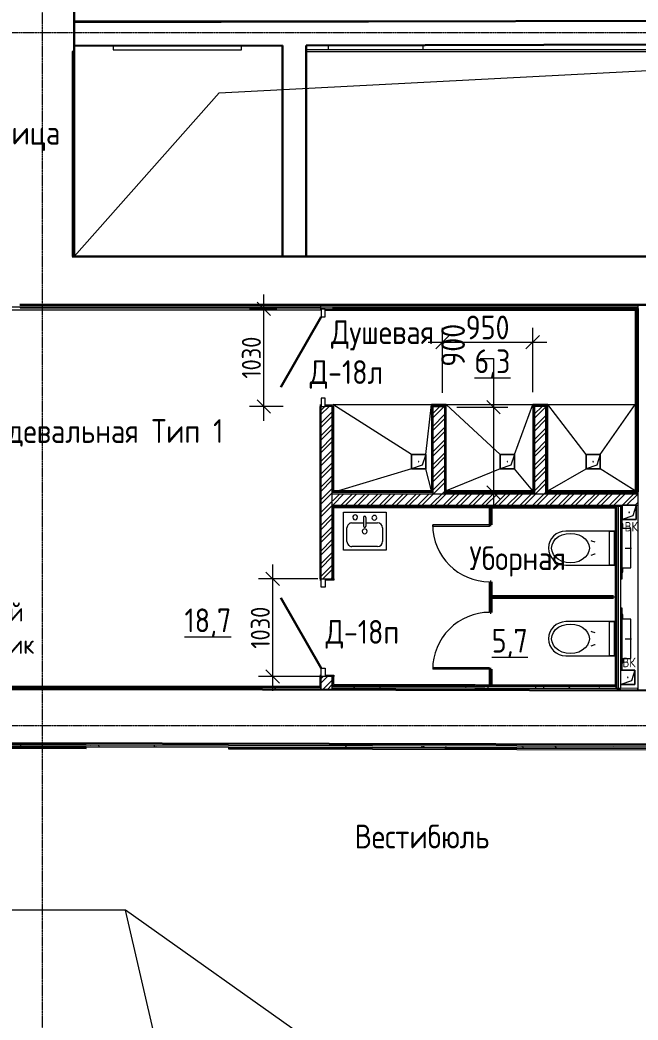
# Model space of a CAD drawing. Header units: millimetres. Extents: x -11345 to 411485, y -9810 to 73012.
# Drawn here: x 49867 to 56379, y 9841 to 20376 of the extents above; entities that cross this region are included whole.
import ezdxf

# ---------------------------------------------------------------- set-up
doc = ezdxf.new("R2010")
doc.units = ezdxf.units.MM
doc.linetypes.add('ADSK_Линия сетки', pattern=[25, 20, -2.5, 0, -2.5])
for name, color, linetype, lineweight in [('Аннотация', 7, 'Continuous', 18), ('Двери', 7, 'Continuous', 9), ('Двери открывание', 7, 'Continuous', 9), ('Марки дверей', 7, 'Continuous', 20), ('Марки помещений', 7, 'Continuous', 20), ('Обобщенные модели', 7, 'Continuous', 18), ('Оси', 253, 'Continuous', 9), ('Перекрытие', 7, 'Continuous', 9), ('Размеры', 7, 'Continuous', 5), ('Сантехника', 7, 'Continuous', 18), ('Стены внутренние', 7, 'Continuous', 18), ('Стены несущие', 7, 'Continuous', 30), ('Стены отделка', 7, 'Continuous', 30), ('Стены перегородки', 7, 'Continuous', 30), ('Стены штриховка', 7, 'Continuous', 9)]:
    doc.layers.add(name, color=color, linetype=linetype, lineweight=lineweight)
doc.layers.add('Линии', color=7, linetype='Continuous', lineweight=9, true_color=0x00a600)
doc.styles.add('GOST Common_2', font='GOST_Common.ttf', dxfattribs={"width": 0.9, "height": 250})
doc.styles.add('GOST Common_3', font='GOST_Common.ttf', dxfattribs={"width": 0.9, "height": 250})
doc.styles.add('GOST Common_5', font='GOST_Common.ttf', dxfattribs={"width": 0.9, "height": 100})
doc.styles.add('GOST Common_6', font='GOST_Common.ttf', dxfattribs={"width": 0.9, "height": 200})
doc.styles.add('GOST Common_7', font='GOST_Common.ttf', dxfattribs={"width": 0.9, "height": 200})
doc.dimstyles.new('ADSK_Основной_2_5_мм_Округление_до_1_мм', dxfattribs={"dimscale": 304.8, "dimtxt": 250, "dimasz": 0.463911, "dimexe": 0.492126, "dimexo": 0.492126, "dimgap": 0.098425, "dimtad": 1, "dimdec": 0, "dimdsep": 46, "dimtxsty": 'GOST Common_3', "dimblk1": 'OBLIQUE', "dimblk2": 'OBLIQUE', "dimsah": 1, "dimcen": 0.09, "dimdle": 0.492126, "dimazin": 2, "dimtfac": 1, "dimtdec": 0, "dimtix": 1, "dimtmove": 0, "dimatfit": 3, "dimfxl": 1, "dimtvp": 1, "dimtolj": 1, "dimtzin": 0, "dimlwd": 20, "dimlwe": 20, "dimarcsym": 2})
doc.dimstyles.new('ADSK_Основной_2_5_мм_Округление_до_1_мм_1', dxfattribs={"dimscale": 304.8, "dimtxt": 251.428749, "dimasz": 0.463911, "dimexe": 0.492126, "dimexo": 0.492126, "dimgap": 0.098425, "dimtad": 1, "dimdec": 0, "dimdsep": 46, "dimtxsty": 'GOST Common_3', "dimblk1": 'OBLIQUE', "dimblk2": 'OBLIQUE', "dimsah": 1, "dimcen": 0.09, "dimdle": 0.492126, "dimazin": 2, "dimtfac": 1, "dimtdec": 4, "dimtix": 1, "dimtmove": 1, "dimatfit": 3, "dimfxl": 1, "dimtvp": 1, "dimtolj": 1, "dimtzin": 0, "dimlwd": 20, "dimlwe": 20, "dimarcsym": 2})
doc.dimstyles.new('ADSK_Основной_2_мм', dxfattribs={"dimscale": 304.8, "dimtxt": 201.142999, "dimasz": 0.463911, "dimexe": 0.492126, "dimexo": 0.492126, "dimgap": 0.098425, "dimtad": 1, "dimrnd": 0.01, "dimdsep": 46, "dimtxsty": 'GOST Common_7', "dimblk1": 'OBLIQUE', "dimblk2": 'OBLIQUE', "dimsah": 1, "dimcen": 0.09, "dimdle": 0.492126, "dimazin": 2, "dimtfac": 1, "dimtdec": 4, "dimtix": 1, "dimtmove": 0, "dimatfit": 3, "dimfxl": 1, "dimtvp": 1, "dimtolj": 1, "dimtzin": 0, "dimlwd": 20, "dimlwe": 20, "dimarcsym": 2})
pattern_1 = [(0, (32053.86, 0), (406.4, 101.6), [33.528, -271.272, 33.528, -271.272, -1625.6]), (0, (32053.86, 0), (406.4, 101.6), [-609.6, 33.528, -576.072, 33.528, -271.272, -711.2]), (0, (32053.86, 0), (406.4, 101.6), [-1524, 33.528, -169.672, 33.528, -474.472]), (120, (32206.26, 50.8), (-291.18818, 301.15272), [33.528, -271.272, 33.528, -271.272, -1625.6]), (120, (32206.26, 50.8), (-291.18818, 301.15272), [-609.6, 33.528, -576.072, 33.528, -271.272, -711.2]), (120, (32206.26, 50.8), (-291.18818, 301.15272), [-1524, 33.528, -169.672, 33.528, -474.472]), (240, (32257.06, 254), (-115.21182, -402.75272), [33.528, -271.272, 33.528, -271.272, -1625.6]), (240, (32257.06, 254), (-115.21182, -402.75272), [-609.6, 33.528, -576.072, 33.528, -271.272, -711.2]), (240, (32257.06, 254), (-115.21182, -402.75272), [-1524, 33.528, -169.672, 33.528, -474.472])]

# ---------------------------------------------------------------- blocks, each defined once
blk = doc.blocks.new('GM_Отверстие прямоугольное _в плите_ - Отверстие-1400855-План 1-го этажа')
at = {"layer": 'Обобщенные модели'}
for p, q in [((-75, -75), (-75, 75)), ((-75, 75), (75, 75)), ((75, 75), (-75, 75)), ((-75, 75), (-75, -75)), ((-75, -75), (-37.5, 37.5)), ((-37.5, 37.5), (75, 75)), ((75, 75), (75, -75)), ((75, -75), (75, 75)), ((75, -75), (-75, -75)), ((-75, -75), (75, -75))]:
    blk.add_line(p, q, dxfattribs=at)
for start, end in [(360, 180), (180, 360), (60, 165), (300, 360), (195, 270)]:
    blk.add_arc((0, 0), 2.5, start, end, dxfattribs=at)
blk = doc.blocks.new('SND_Унитаз_Jika_Olymp_с_инсталяцией - Унитаз_ выпуск прямой_ установка на пол_693х360х360_ PN30_12_ ХВ резьба HP DN15_ К гл_ кон П DN100-V8-План 1-го этажа')
at = {"layer": 'Сантехника'}
for p, q in [((0, -62), (0, 6)), ((-327, -94), (328, -94)), ((-327, -107), (-327, -94)), ((-255, -85), (-255, -107)), ((-208, -85), (-255, -85)), ((-208, 0), (-208, -85)), ((208, 0), (-208, 0)), ((208, -85), (208, 0)), ((255, -85), (208, -85)), ((255, -107), (255, -85)), ((328, -94), (328, -107)), ((-180, -174), (-180, -687)), ((180, -174), (-180, -174)), ((-180, -174), (180, -174)), ((-180, -224), (-180, -174)), ((-100, -173), (-100, -174)), ((-80, -173), (-100, -173)), ((-80, -173), (-100, -173)), ((-80, -174), (-80, -173)), ((-55, -173), (-55, -174)), ((55, -173), (-55, -173)), ((-53, -173), (-55, -173)), ((55, -173), (53, -173)), ((55, -174), (55, -173)), ((80, -173), (80, -174)), ((100, -173), (80, -173)), ((100, -173), (80, -173)), ((100, -174), (100, -173)), ((180, -687), (180, -174)), ((180, -174), (180, -224)), ((180, -224), (-180, -224))]:
    blk.add_line(p, q, dxfattribs=at)
at = {"layer": 'Сантехника', "flags": 128}
for points in [[(-62, -376), (-72, -412), (-75, -420)], [(75, -420), (62, -379), (62, -376)], [(0, -837), (-34, -831), (-67, -817), (-97, -793), (-121, -761), (-140, -723), (-151, -681), (-155, -637), (-151, -592), (-140, -550), (-121, -512), (-97, -480), (-67, -456), (-34, -442), (0, -437)], [(0, -437), (34, -442), (67, -456), (97, -480), (121, -512), (140, -550), (151, -592), (155, -637), (151, -681), (140, -723), (121, -761), (97, -793), (67, -817), (34, -831), (0, -837)]]:
    blk.add_lwpolyline(points, dxfattribs=at)
at = {"layer": 'Сантехника'}
blk.add_arc((0, -687), 180, 180, 360, dxfattribs=at)
blk = doc.blocks.new('SND_Унитаз_Jika_Olymp_с_инсталяцией - Унитаз_ выпуск прямой_ установка на пол_693х360х360_ PN30_12_ ХВ резьба HP DN15_ К гл_ кон П DN100-V9-План 1-го этажа')
at = {"layer": 'Сантехника'}
for p, q in [((0, -62), (0, 6)), ((-327, -94), (328, -94)), ((-327, -107), (-327, -94)), ((-255, -85), (-255, -107)), ((-208, -85), (-255, -85)), ((-208, 0), (-208, -85)), ((208, 0), (-208, 0)), ((208, -85), (208, 0)), ((255, -85), (208, -85)), ((255, -107), (255, -85)), ((328, -94), (328, -107)), ((-180, -174), (-180, -687)), ((180, -174), (-180, -174)), ((-180, -174), (180, -174)), ((-180, -224), (-180, -174)), ((-100, -173), (-100, -174)), ((-80, -173), (-100, -173)), ((-80, -173), (-100, -173)), ((-80, -174), (-80, -173)), ((-55, -173), (-55, -174)), ((55, -173), (-55, -173)), ((-53, -173), (-55, -173)), ((55, -173), (53, -173)), ((55, -174), (55, -173)), ((80, -173), (80, -174)), ((100, -173), (80, -173)), ((100, -173), (80, -173)), ((100, -174), (100, -173)), ((180, -687), (180, -174)), ((180, -174), (180, -224)), ((180, -224), (-180, -224))]:
    blk.add_line(p, q, dxfattribs=at)
at = {"layer": 'Сантехника', "flags": 128}
for points in [[(-62, -376), (-72, -412), (-75, -420)], [(75, -420), (62, -379), (62, -376)], [(0, -837), (-34, -831), (-67, -817), (-97, -793), (-121, -761), (-140, -723), (-151, -681), (-155, -637), (-151, -592), (-140, -550), (-121, -512), (-97, -480), (-67, -456), (-34, -442), (0, -437)], [(0, -437), (34, -442), (67, -456), (97, -480), (121, -512), (140, -550), (151, -592), (155, -637), (151, -681), (140, -723), (121, -761), (97, -793), (67, -817), (34, -831), (0, -837)]]:
    blk.add_lwpolyline(points, dxfattribs=at)
at = {"layer": 'Сантехника'}
blk.add_arc((0, -687), 180, 180, 360, dxfattribs=at)
blk = doc.blocks.new('131_Сантехническая перегородка_Дверь - СД-1-3905251-План 1-го этажа')
at = {"layer": 'Двери'}
for p, q in [((739, 608), (755, 608)), ((739, 8), (739, 608)), ((755, 8), (755, 608)), ((739, 8), (755, 8))]:
    blk.add_line(p, q, dxfattribs=at)
at = {"layer": 'Двери открывание'}
blk.add_arc((755, 8), 600, 90, 180, dxfattribs=at)
at = {"layer": 'Обобщенные модели', "lineweight": 40}
for p, q in [((155, 4), (0, 4)), ((0, 4), (0, -8)), ((155, -8), (155, 4)), ((755, 4), (755, -8)), ((0, -8), (155, -8))]:
    blk.add_line(p, q, dxfattribs=at)
blk.add_lwpolyline([(755, -8), (936.5, -8), (936.5, 4), (755, 4)], dxfattribs=at)
blk = doc.blocks.new('131_Сантехническая перегородка_Дверь - СД-2-3905252-План 1-го этажа')
at = {"layer": 'Двери'}
for p, q in [((171, 608), (155, 608)), ((155, 8), (155, 608)), ((171, 8), (171, 608)), ((171, 8), (155, 8))]:
    blk.add_line(p, q, dxfattribs=at)
at = {"layer": 'Двери открывание'}
blk.add_arc((155, 8), 600, 360, 90, dxfattribs=at)
at = {"layer": 'Обобщенные модели', "lineweight": 40}
for p, q in [((155, 4), (0, 4)), ((0, 4), (0, -8)), ((155, -8), (155, 4)), ((910, 4), (755, 4)), ((755, 4), (755, -8)), ((910, -8), (910, 4)), ((0, -8), (155, -8)), ((755, -8), (910, -8))]:
    blk.add_line(p, q, dxfattribs=at)
blk = doc.blocks.new('131_Сантехническая перегородка - СП-4-3858331-План 1-го этажа')
at = {"layer": 'Обобщенные модели', "lineweight": 40}
for p, q in [((1300, 8), (0, 8)), ((0, 8), (0, -4)), ((1300, -4), (1300, 8)), ((0, -4), (1300, -4))]:
    blk.add_line(p, q, dxfattribs=at)
blk = doc.blocks.new('АС_Дверь_Однопольная_Алюминиевая - 1030х2200 алюм ост с мат_плёнкой Д18п-V10-План 1-го этажа')
at = {"layer": 'Двери'}
for p, q in [((-390, -18), (-303, -18)), ((-390, -58), (-390, -18)), ((-303, -58), (-390, -58)), ((-303, -18), (-303, -58)), ((553, -18), (640, -18)), ((553, -58), (553, -18)), ((640, -58), (553, -58)), ((640, -18), (640, -58))]:
    blk.add_line(p, q, dxfattribs=at)
at = {"layer": 'Двери', "lineweight": 30}
blk.add_line((553, -58), (-188, -486), dxfattribs=at)
blk = doc.blocks.new('АС_Дверь_Однопольная_Алюминиевая - 1030х2200 алюм ост с мат_плёнкой Д18л-V11-План 1-го этажа')
at = {"layer": 'Двери'}
for p, q in [((-303, -18), (-390, -18)), ((-390, -18), (-390, -58)), ((-390, -58), (-303, -58)), ((-303, -58), (-303, -18)), ((640, -18), (553, -18)), ((553, -18), (553, -58)), ((553, -58), (640, -58)), ((640, -58), (640, -18))]:
    blk.add_line(p, q, dxfattribs=at)
at = {"layer": 'Двери', "lineweight": 30}
blk.add_line((-303, -58), (438, -486), dxfattribs=at)
blk = doc.blocks.new('GM_Отверстие прямоугольное _в плите_ - Отверстие-V17-План 1-го этажа')
at = {"layer": 'Обобщенные модели'}
for p, q in [((-75, -75), (-75, 75)), ((-75, 75), (75, 75)), ((75, 75), (-75, 75)), ((-75, 75), (-75, -75)), ((-75, -75), (-37.5, 37.5)), ((-37.5, 37.5), (75, 75)), ((75, -75), (-75, -75)), ((-75, -75), (75, -75))]:
    blk.add_line(p, q, dxfattribs=at)
for start, end in [(360, 180), (180, 360), (60, 165), (300, 360), (195, 270)]:
    blk.add_arc((0, 0), 2.5, start, end, dxfattribs=at)
blk = doc.blocks.new('Sink - Kitchen _11_ - 450 x 400mm-659845-План 1-го этажа')
at = {"layer": 'Сантехника'}
for p, q in [((-209, 198), (241, 198)), ((-209, -202), (-209, 198)), ((-209, -202), (-209, 198)), ((-209, 198), (241, 198)), ((-171, -37), (-171, 109)), ((-120, 160), (152, 160)), ((203, 109), (203, -37)), ((241, 198), (241, -202)), ((241, 198), (241, -202)), ((3, -88), (-120, -88)), ((3, -145), (3, -53)), ((28, -145), (28, -53)), ((152, -88), (28, -88)), ((241, -202), (-209, -202)), ((241, -202), (-209, -202))]:
    blk.add_line(p, q, dxfattribs=at)
for centre, radius, start, end in [((-120, 109), 50.8, 90, 180), ((152, 109), 50.8, 360, 90), ((16, 0), 25.4, 360, 180), ((16, 0), 25.4, 180, 0), ((-120, -37), 50.8, 180, 270), ((16, -53), 12.7, 360, 180), ((152, -37), 50.8, 270, 0), ((-86, -142), 25.4, 360, 180), ((-86, -142), 25.4, 180, 0), ((16, -145), 12.7, 180, 0), ((117, -147), 25.4, 360, 180), ((117, -147), 25.4, 180, 0)]:
    blk.add_arc(centre, radius, start, end, dxfattribs=at)
blk = doc.blocks.new('_Oblique')
at = {"color": 0, "linetype": 'ByBlock', "lineweight": -2}
blk.add_line((-0.5, -0.5), (0.5, 0.5), dxfattribs=at)
blk = doc.blocks.new('DIMBLOCK63-План 1-го этажа')
at = {"layer": 'Defpoints', "color": 0, "transparency": 16777216}
for p in [(52435, 17334), (52723, 17334), (52791, 16304)]:
    blk.add_point(p, dxfattribs=at)
at = {"layer": 'Размеры', "color": 0, "transparency": 16777216}
for p, q in [((52435, 16154), (52435, 17484)), ((52573, 17334), (52285, 17334)), ((52641, 16304), (52285, 16304))]:
    blk.add_line(p, q, dxfattribs=at)
at = {"layer": 'Размеры', "color": 0, "transparency": 16777216, "xscale": 141.4, "yscale": 141.4, "zscale": 141.4}
for p, rotation in [((52435, 17334), 90), ((52435, 16304), 270)]:
    blk.add_blockref('_Oblique', p, dxfattribs=dict(at, rotation=rotation))
at = {"layer": 'Размеры', "color": 0, "lineweight": 20, "transparency": 16777216, "insert": (52305, 16819), "char_height": 200, "width": 560.47, "attachment_point": 5, "rotation": 90, "style": 'GOST Common_7'}
blk.add_mtext('\\A1;1030', dxfattribs=at)
blk = doc.blocks.new('DIMBLOCK64-План 1-го этажа')
at = {"layer": 'Defpoints', "color": 0, "transparency": 16777216}
for p in [(53155, 14489), (52529, 13459), (53226, 13459)]:
    blk.add_point(p, dxfattribs=at)
at = {"layer": 'Размеры', "color": 0, "transparency": 16777216}
for p, q in [((52529, 14639), (52529, 13309)), ((53005, 14489), (52379, 14489)), ((53076, 13459), (52379, 13459))]:
    blk.add_line(p, q, dxfattribs=at)
at = {"layer": 'Размеры', "color": 0, "transparency": 16777216, "xscale": 141.4, "yscale": 141.4, "zscale": 141.4}
for p, rotation in [((52529, 14489), 90), ((52529, 13459), 270)]:
    blk.add_blockref('_Oblique', p, dxfattribs=dict(at, rotation=rotation))
at = {"layer": 'Размеры', "color": 0, "lineweight": 20, "transparency": 16777216, "insert": (52399, 13974), "char_height": 200, "width": 560.47, "attachment_point": 5, "rotation": 90, "style": 'GOST Common_7'}
blk.add_mtext('\\A1;1030', dxfattribs=at)
blk = doc.blocks.new('DIMBLOCK104-План 1-го этажа')
at = {"layer": 'Defpoints', "color": 0, "transparency": 16777216}
for p in [(54319, 16297), (54857, 15397), (54957, 15397)]:
    blk.add_point(p, dxfattribs=at)
at = {"layer": 'Размеры', "color": 0, "transparency": 16777216}
for p, q in [((54716, 16810), (54857, 16810)), ((54857, 16810), (54857, 16297)), ((54857, 16447), (54857, 15247)), ((54469, 16297), (55007, 16297)), ((54807, 15397), (54707, 15397))]:
    blk.add_line(p, q, dxfattribs=at)
at = {"layer": 'Размеры', "color": 0, "transparency": 16777216, "xscale": 141.4, "yscale": 141.4, "zscale": 141.4}
for p, rotation in [((54857, 16297), 90), ((54857, 15397), 270)]:
    blk.add_blockref('_Oblique', p, dxfattribs=dict(at, rotation=rotation))
at = {"layer": 'Размеры', "color": 0, "lineweight": 20, "transparency": 16777216, "insert": (54305, 16723), "char_height": 250, "width": 567.63, "attachment_point": 1, "rotation": 90, "line_spacing_factor": 1.022761, "style": 'GOST Common_3'}
blk.add_mtext('\\A1;900', dxfattribs=at)
blk = doc.blocks.new('DIMBLOCK107-План 1-го этажа')
at = {"layer": 'Defpoints', "color": 0, "transparency": 16777216}
for p in [(55269, 16982), (54319, 16297), (55269, 16306)]:
    blk.add_point(p, dxfattribs=at)
at = {"layer": 'Размеры', "color": 0, "transparency": 16777216}
for p, q in [((54319, 16447), (54319, 17132)), ((55269, 16456), (55269, 17132)), ((54169, 16982), (55419, 16982))]:
    blk.add_line(p, q, dxfattribs=at)
at = {"layer": 'Размеры', "color": 0, "transparency": 16777216, "xscale": 141.4, "yscale": 141.4, "zscale": 141.4, "rotation": 180}
blk.add_blockref('_Oblique', (54319, 16982), dxfattribs=at)
at = {"layer": 'Размеры', "color": 0, "transparency": 16777216, "xscale": 141.4, "yscale": 141.4, "zscale": 141.4}
blk.add_blockref('_Oblique', (55269, 16982), dxfattribs=at)
at = {"layer": 'Размеры', "color": 0, "lineweight": 20, "transparency": 16777216, "insert": (54794, 17137), "char_height": 250, "width": 567.63, "attachment_point": 5, "style": 'GOST Common_3'}
blk.add_mtext('\\A1;950', dxfattribs=at)
blk = doc.blocks.new('оси')
at = {"layer": 'Оси', "linetype": 'ADSK_Линия сетки'}
for p, q in [((24550, -6855.047), (24550, 46377.998)), ((-5146.135, 22400), (62505.288, 22400)), ((-5146.135, 15100), (62505.288, 15100))]:
    blk.add_line(p, q, dxfattribs=at)

msp = doc.modelspace()

# ---------------------------------------------------------------- hatches: boundary and pattern name
at = {"layer": 'Стены внутренние', "lineweight": 9}
h = msp.add_hatch(dxfattribs=at)
h.set_pattern_fill('FP_12', color=256, style=0, pattern_type=2)
h.set_pattern_definition(pattern_1)
h.paths.add_polyline_path([(53817.44541, 17339.45092), (56358.86393, 17339.45092), (56358.86393, 17354.45092), (53166.56929, 17354.45092), (53166.56929, 17339.45092), (53175.56929, 17339.45092)])
h = msp.add_hatch(dxfattribs=at)
h.set_pattern_fill('FP_12', color=256, style=0, pattern_type=2)
h.set_pattern_definition(pattern_1)
h.paths.add_polyline_path([(56156.49626, 13334.55938), (56156.52678, 13349.55935), (53162.45774, 13355.64994), (53162.42723, 13340.64997), (56141.36393, 13334.59016)])
h = msp.add_hatch(dxfattribs=at)
h.set_pattern_fill('FP_12', color=256, style=0, pattern_type=2)
h.set_pattern_definition(pattern_1)
h.paths.add_polyline_path([(50563.57901, 12720.9353), (50563.57901, 12735.93527), (48064.9621, 12741.01806), (48065.00278, 12726.01795), (49595.10151, 12722.90539)])
h.paths.add_polyline_path([(46364.9351, 12729.47626), (46364.8184, 12744.47652), (46164.10465, 12744.47622), (46164.10548, 12729.88479), (46364.8184, 12729.47649)])
h = msp.add_hatch(dxfattribs=at)
h.set_pattern_fill('FP_12', color=256, style=0, pattern_type=2)
h.set_pattern_definition(pattern_1)
h.paths.add_polyline_path([(52063.5576, 12717.88398), (52063.57591, 12717.88398), (52063.57591, 12732.88395), (50563.60952, 12735.93527), (50563.60952, 12720.9353), (51706.27346, 12718.61081)])
h = msp.add_hatch(dxfattribs=at)
h.set_pattern_fill('FP_12', color=256, style=0, pattern_type=2)
h.set_pattern_definition(pattern_1)
h.paths.add_polyline_path([(60903.85421, 12699.90093), (60903.88473, 12714.9009), (55073.10818, 12726.76197), (52063.59396, 12726.76197), (52063.57591, 12717.88398), (60150.96126, 12701.43248)])
h.paths.add_polyline_path([(52063.59396, 12726.76197), (55072.10818, 12726.764), (52063.60642, 12732.88395)])
at = {"layer": 'Стены штриховка'}
h = msp.add_hatch(dxfattribs=at)
h.set_pattern_fill('ANSI32', color=256, scale=10)
h.paths.add_polyline_path([(54339.36393, 16305.50447), (54219.36393, 16305.50447), (54219.36393, 15383.95092), (54339.36393, 15383.95092)])
h.paths.add_polyline_path([(55409.36393, 16305.50447), (55289.36393, 16305.50447), (55289.36393, 15383.95092), (55329.36393, 15383.95092), (55409.36393, 15383.95092)])
h.paths.add_polyline_path([(53157.56929, 16304.45092), (53037.56929, 16304.45092), (53037.56929, 14489.45092), (53082.56929, 14489.45092), (53157.56929, 14489.45092), (53157.56929, 15246.95092)])
h.paths.add_polyline_path([(53157.56929, 13459.45092), (53037.56929, 13459.45092), (53037.56929, 13320.90392), (53157.56929, 13320.65981)])
h.paths.add_polyline_path([(56376.36393, 15383.95092), (55329.36393, 15383.95092), (54279.36393, 15383.95092), (53162.56929, 15383.95092), (53162.56929, 15263.95092), (56376.36393, 15263.95092)])
h.paths.add_polyline_path([(59703.86393, 15383.95092), (58586.36393, 15383.95092), (57536.36393, 15383.95092), (56496.36393, 15383.95092), (56496.36393, 15263.95092), (59703.86393, 15263.95092)])
h.paths.add_polyline_path([(57616.36393, 16305.50447), (57496.36393, 16305.50447), (57496.36393, 15383.95092), (57536.36393, 15383.95092), (57616.36393, 15383.95092)])
h.paths.add_polyline_path([(58666.36393, 16305.50447), (58546.36393, 16305.50447), (58546.36393, 15383.95092), (58586.36393, 15383.95092), (58666.36393, 15383.95092)])
h.paths.add_polyline_path([(59703.86393, 15383.95092), (59703.86393, 15259.95092), (59703.86393, 14635.35477), (59823.86393, 14635.35477), (59823.86393, 16304.45092), (59822.96563, 16323.50447), (59778.86393, 16323.50447), (59703.86393, 16323.50447)])
h.paths.add_polyline_path([(59703.86393, 13307.34322), (59823.86393, 13307.09911), (59823.86393, 13605.35477), (59778.86393, 13605.35477), (59703.86393, 13605.35477)])

# ---------------------------------------------------------------- linework, layer by layer
at = {"layer": 'Аннотация', "lineweight": 9}
for p, q in [((50122.7621, 10998.45146), (49243.86661, 10998.45146)), ((50978.59452, 10998.45146), (50122.7621, 10998.45146)), ((50978.59452, 10998.45146), (50122.7621, 10998.45146)), ((59278.80865, 5118.3197), (50978.59452, 10998.45146)), ((52308.36743, 5237.3512), (50978.59452, 10998.45146))]:
    msp.add_line(p, q, dxfattribs=at)
at = {"layer": 'Линии', "color": 8, "true_color": 0x6e6e6e}
for p, q in [((51964.32381, 19610), (62288.86393, 20141.31798)), ((50436.26079, 17884.45092), (51964.32381, 19610))]:
    msp.add_line(p, q, dxfattribs=at)
at = {"layer": 'Перекрытие'}
for p, q in [((50850.18146, 20368.45118), (50850.18146, 20353.34971)), ((52200.18146, 20356.6377), (52200.18146, 20368.45118)), ((53115.18146, 20368.45118), (53115.18146, 20358.86622)), ((54115.18146, 20361.30177), (54115.18146, 20368.45118)), ((50850.18146, 20103.49838), (50850.18146, 20063.45118)), ((50850.18146, 20063.45118), (52200.18146, 20063.45118)), ((52200.18146, 20063.45118), (52200.18146, 20106.67326)), ((53115.18146, 20108.86548), (53115.18146, 20063.45118)), ((54115.18146, 20063.45118), (54115.18146, 20111.30103)), ((53042.56929, 17319.45092), (48394.5727, 17319.45092)), ((53082.56929, 17319.45092), (53166.56929, 17319.45092)), ((53042.56929, 16319.45092), (53025.56929, 16319.45092)), ((53157.56929, 16319.45092), (53082.56929, 16319.45092)), ((53157.56929, 16304.45092), (53157.56929, 16319.45092)), ((53993.51779, 15796.95092), (53162.56929, 16323.50447)), ((53162.56929, 16323.50447), (54201.36393, 16323.50447)), ((54143.51779, 15796.95092), (54201.36393, 16323.50447)), ((54926.36393, 15796.95092), (54357.36393, 16323.50447)), ((54357.36393, 16323.50447), (55271.36393, 16323.50447)), ((55076.36393, 15796.95092), (55271.36393, 16323.50447)), ((55387.36393, 16323.50447), (56349.36393, 16323.50447)), ((55831.14086, 15796.95092), (55427.36393, 16323.50447)), ((55981.14086, 15796.95092), (56349.36393, 16323.50447)), ((53993.51779, 15646.95092), (53222.39758, 15414.95092)), ((54201.36393, 15414.95092), (54143.51779, 15646.95092)), ((54926.36393, 15646.95092), (54357.36393, 15414.95092)), ((55271.39516, 15414.95092), (55076.36393, 15646.95092)), ((55427.36393, 15414.95092), (55831.14086, 15646.95092)), ((56349.36393, 15414.95092), (55981.14086, 15646.95092)), ((53042.56929, 14474.45092), (53025.56929, 14474.45092)), ((53172.56929, 14474.45092), (53082.56929, 14474.45092)), ((53172.56929, 14489.45092), (53172.56929, 14474.45092)), ((53025.56929, 13474.45092), (53042.56929, 13474.45092)), ((53082.56929, 13474.45092), (53172.56929, 13474.45092)), ((53172.56929, 13474.45092), (53172.56929, 13459.45092))]:
    msp.add_line(p, q, dxfattribs=at)
at = {"layer": 'Стены несущие'}
for p, q in [((50436.26079, 21972.5654), (50436.26079, 20102.52494)), ((57050.61785, 20368.45118), (50436.26079, 20352.34158)), ((50436.26079, 20102.34084), (52633.43012, 20107.69215)), ((50436.26079, 17884.45092), (50436.26079, 20102.34084)), ((52633.43012, 20107.69215), (52633.43012, 17884.45092)), ((52883.43012, 20108.30104), (57886.36393, 20120.48594)), ((52883.43012, 17884.45092), (52883.43012, 20108.30104)), ((62288.86393, 17884.45092), (50416.26079, 17884.45092)), ((49866.26079, 17374.45092), (62798.86393, 17374.45092)), ((56376.36393, 17336.95092), (56361.36393, 17336.95092)), ((56361.36393, 17336.95092), (56361.36393, 15396.95092)), ((56376.36393, 15405.95092), (56376.36393, 17336.95092)), ((64905.07664, 13296.76282), (48064.81488, 13331.01958)), ((48065.00278, 12761.01802), (64903.91714, 12726.764))]:
    msp.add_line(p, q, dxfattribs=at)
at = {"layer": 'Стены отделка', "lineweight": 9}
for p, q in [((50436.26079, 20368.45118), (57050.61785, 20368.45118)), ((50416.26079, 20043.45118), (50416.26079, 17884.45092)), ((50436.26079, 20043.45118), (50416.26079, 20043.45118)), ((56601.00542, 20063.45118), (52883.43012, 20063.45118)), ((52883.43012, 20043.45118), (56601.00542, 20043.45118)), ((48388.5727, 17354.45092), (56376.36393, 17354.45092)), ((49867.56929, 17354.45092), (49867.56929, 17342.45092)), ((49867.56929, 17342.45092), (53037.56929, 17342.45092)), ((53037.56929, 17334.45092), (53161.56929, 17334.45092)), ((53161.56929, 17354.45092), (53161.56929, 17319.45092)), ((53166.56929, 17319.45092), (56358.86393, 17319.45092)), ((56361.36393, 17336.95092), (56349.36393, 17336.95092)), ((56349.36393, 17336.95092), (56349.36393, 15414.95092)), ((56358.86393, 17319.45092), (56358.86393, 17354.45092)), ((53042.56929, 16304.45092), (53025.56929, 16304.45092)), ((53025.56929, 16304.45092), (53025.56929, 14489.45092)), ((53175.56929, 16304.45092), (53082.56929, 16304.45092)), ((54357.36393, 16323.50447), (54201.36393, 16323.50447)), ((54201.36393, 16323.50447), (54201.36393, 15414.95092)), ((54219.36393, 16305.50447), (54339.36393, 16305.50447)), ((54219.36393, 15383.95092), (54219.36393, 16305.50447)), ((54339.36393, 16305.50447), (54339.36393, 15383.95092)), ((54357.36393, 15414.95092), (54357.36393, 16323.50447)), ((55427.36393, 16323.50447), (55271.36393, 16323.50447)), ((55271.36393, 16323.50447), (55271.36393, 15414.95092)), ((55289.36393, 16305.50447), (55289.36393, 15383.95092)), ((55409.36393, 16305.50447), (55289.36393, 16305.50447)), ((55409.36393, 15383.95092), (55409.36393, 16305.50447)), ((55427.36393, 15414.95092), (55427.36393, 16323.50447)), ((54219.36393, 15396.95092), (53157.56929, 15396.95092)), ((54201.36393, 15414.95092), (53175.56929, 15414.95092)), ((54339.36393, 15396.95092), (55289.36393, 15396.95092)), ((55271.36393, 15414.95092), (54357.36393, 15414.95092)), ((55409.36393, 15396.95092), (56376.36393, 15396.95092)), ((56361.36393, 15414.95092), (55427.36393, 15414.95092)), ((56196.36393, 15250.95092), (53157.56929, 15250.95092)), ((53172.56929, 14489.45092), (53172.56929, 15238.95092)), ((53172.56929, 15238.95092), (54831.36393, 15238.95092)), ((54831.36393, 15250.95092), (54831.36393, 15235.95092)), ((54831.36393, 15235.95092), (56141.36393, 15235.95092)), ((56141.36393, 13349.55968), (56141.36393, 15246.95092)), ((56156.36393, 13334.47828), (56156.36393, 15246.95092)), ((56196.36393, 13334.47828), (56196.36393, 15263.95092)), ((53025.56929, 14489.45092), (53042.56929, 14489.45092)), ((53082.56929, 14489.45092), (53172.56929, 14489.45092)), ((53042.56929, 13459.45092), (53025.56929, 13459.45092)), ((53025.56929, 13459.45092), (53025.56929, 13352.93273)), ((53172.56929, 13459.45092), (53082.56929, 13459.45092)), ((53172.56929, 13373.62941), (53172.56929, 13459.45092)), ((52555.31269, 13341.8849), (48382.5727, 13339.24841)), ((48382.5727, 13319.24841), (52555.32533, 13321.88491)), ((48388.57049, 13342.6396), (53031.56708, 13340.93053)), ((53025.56929, 13352.93273), (48388.57491, 13354.6396)), ((52555.32533, 13321.88491), (52555.31269, 13341.8849)), ((52555.36602, 13341.88486), (52555.32533, 13321.88491)), ((53037.56929, 13340.90396), (52555.36602, 13341.88486)), ((56375.35811, 13334.11417), (53157.56929, 13340.65985)), ((53162.42723, 13340.64997), (56156.49626, 13334.55938)), ((56156.56339, 13367.55931), (53172.56929, 13373.62941)), ((56141.36393, 13349.55968), (56156.36393, 13349.55968)), ((56156.36393, 13334.47828), (56196.36393, 13334.47828)), ((56156.49626, 13334.55938), (56156.56339, 13367.55931)), ((56375.31743, 13314.11421), (56375.35811, 13334.11417)), ((48064.8909, 12706.01813), (50563.53832, 12700.93534)), ((50563.53832, 12700.93534), (50563.57494, 12718.9353)), ((50563.57494, 12718.9353), (52063.57184, 12715.88398)), ((52063.60642, 12732.88395), (50563.60952, 12735.93527)), ((52063.57184, 12715.88398), (52063.53522, 12697.88402)), ((52063.53522, 12697.88402), (60903.81353, 12679.90097)), ((52063.60642, 12732.88395), (52063.60642, 12732.88395)), ((62403.88162, 12711.84958), (52063.60642, 12732.88395))]:
    msp.add_line(p, q, dxfattribs=at)
at = {"layer": 'Стены перегородки', "lineweight": 18}
for p, q in [((56376.36393, 17374.45092), (56376.36393, 13314.11208)), ((56376.36393, 13314.11208), (56496.36393, 13314.11208))]:
    msp.add_line(p, q, dxfattribs=at)
at = {"layer": 'Стены штриховка'}
for p, q in [((50436.26079, 20102.52494), (50436.26079, 20102.34084)), ((49867.56929, 17344.45092), (53037.56929, 17344.45092)), ((53037.56929, 17319.45092), (53037.56929, 17374.45092)), ((53161.56929, 17339.45092), (56358.86393, 17339.45092)), ((53161.56929, 17330.45092), (56358.86393, 17330.45092)), ((56355.36393, 17336.95092), (56355.36393, 15414.95092)), ((53027.56929, 16304.45092), (53027.56929, 14489.45092)), ((53037.56929, 16304.45092), (53037.56929, 14489.45092)), ((53157.56929, 15246.95092), (53157.56929, 16304.45092)), ((53166.56929, 15405.95092), (53166.56929, 16304.45092)), ((53175.56929, 15414.95092), (53175.56929, 16304.45092)), ((54348.36393, 16314.50447), (54210.36393, 16314.50447)), ((54210.36393, 16314.50447), (54210.36393, 15405.95092)), ((54348.36393, 15405.95092), (54348.36393, 16314.50447)), ((55418.36393, 16314.50447), (55280.36393, 16314.50447)), ((55280.36393, 16314.50447), (55280.36393, 15405.95092)), ((55418.36393, 15405.95092), (55418.36393, 16314.50447)), ((53157.56929, 15383.95092), (54279.36393, 15383.95092)), ((54210.36393, 15405.95092), (53166.56929, 15405.95092)), ((54279.36393, 15383.95092), (55329.36393, 15383.95092)), ((55280.36393, 15405.95092), (54348.36393, 15405.95092)), ((55329.36393, 15383.95092), (56376.36393, 15383.95092)), ((56361.36393, 15405.95092), (55418.36393, 15405.95092)), ((53157.56929, 15263.95092), (56376.36393, 15263.95092)), ((53157.56929, 14489.45092), (53157.56929, 15246.95092)), ((53163.56929, 14489.45092), (53163.56929, 15244.95092)), ((53163.56929, 15244.95092), (54831.36393, 15244.95092)), ((54831.36393, 15244.95092), (56141.36393, 15244.95092)), ((56150.36393, 15246.95092), (56150.36393, 13349.55968)), ((56169.36393, 15246.95092), (56169.36393, 13334.47828)), ((53027.56929, 13459.45092), (53027.56929, 13350.932)), ((53037.56929, 13459.45092), (53037.56929, 13320.90392)), ((53157.56929, 13320.65981), (53157.56929, 13459.45092)), ((53163.56929, 13355.64768), (53163.56929, 13459.45092)), ((53027.56929, 13350.932), (48388.57418, 13352.6396)), ((56156.52678, 13349.55935), (53157.56929, 13355.65988)), ((56156.54508, 13358.55933), (53163.56929, 13364.6477)), ((48064.91328, 12717.01811), (50563.5607, 12711.93532)), ((48064.93159, 12726.01809), (50563.57901, 12720.9353)), ((50563.60952, 12735.93527), (48064.9621, 12741.01806)), ((50563.57494, 12718.9353), (50563.57901, 12720.9353)), ((50563.57901, 12720.9353), (52063.57591, 12717.88398)), ((50563.57901, 12720.9353), (50563.57901, 12720.9353)), ((52063.5576, 12708.884), (60903.83591, 12690.90095)), ((52063.57591, 12717.88398), (52063.57184, 12715.88398)), ((52063.57591, 12717.88398), (52063.57591, 12717.88398)), ((52063.57591, 12717.88398), (60903.85421, 12699.90093))]:
    msp.add_line(p, q, dxfattribs=at)

# ---------------------------------------------------------------- block references
msp.add_blockref('оси', (25553.42928, -2155))
at = {"layer": 'Двери', "rotation": 270}
for name, p in [('АС_Дверь_Однопольная_Алюминиевая - 1030х2200 алюм ост с мат_плёнкой Д18л-V11-План 1-го этажа', (53100.06929, 16944.45092)), ('АС_Дверь_Однопольная_Алюминиевая - 1030х2200 алюм ост с мат_плёнкой Д18п-V10-План 1-го этажа', (53100.06929, 14099.45092))]:
    msp.add_blockref(name, p, dxfattribs=at)
at = {"layer": 'Обобщенные модели'}
for name, p, rotation in [('GM_Отверстие прямоугольное _в плите_ - Отверстие-1400855-План 1-го этажа', (54068.51779, 15721.95092), 180), ('GM_Отверстие прямоугольное _в плите_ - Отверстие-1400855-План 1-го этажа', (55001.36393, 15721.95092), 180), ('GM_Отверстие прямоугольное _в плите_ - Отверстие-1400855-План 1-го этажа', (55906.14086, 15721.95092), 180), ('131_Сантехническая перегородка_Дверь - СД-1-3905251-План 1-го этажа', (54823.37332, 14302.45092), 89.99999999997657), ('GM_Отверстие прямоугольное _в плите_ - Отверстие-1400855-План 1-го этажа', (56285.78357, 15188.95092), 180), ('131_Сантехническая перегородка_Дверь - СД-2-3905252-План 1-го этажа', (54823.36393, 13380.45092), 89.99999999997657), ('GM_Отверстие прямоугольное _в плите_ - Отверстие-V17-План 1-го этажа', (56271.36393, 13450), 180)]:
    msp.add_blockref(name, p, dxfattribs=dict(at, rotation=rotation))
msp.add_blockref('131_Сантехническая перегородка - СП-4-3858331-План 1-го этажа', (54819.37332, 14294.45092), dxfattribs=at)
at = {"layer": 'Сантехника'}
for name, p, rotation in [('Sink - Kitchen _11_ - 450 x 400mm-659845-План 1-го этажа', (53515.32927, 14989.70664), 180), ('SND_Унитаз_Jika_Olymp_с_инсталяцией - Унитаз_ выпуск прямой_ установка на пол_693х360х360_ PN30_12_ ХВ резьба HP DN15_ К гл_ кон П DN100-V8-План 1-го этажа', (56303.86393, 14812.25909), 270.0000000000002), ('SND_Унитаз_Jika_Olymp_с_инсталяцией - Унитаз_ выпуск прямой_ установка на пол_693х360х360_ PN30_12_ ХВ резьба HP DN15_ К гл_ кон П DN100-V9-План 1-го этажа', (56303.86393, 13857.25909), 270.0000000000002)]:
    msp.add_blockref(name, p, dxfattribs=dict(at, rotation=rotation))

# ---------------------------------------------------------------- texts
at = {"layer": 'Аннотация', "color": 251, "lineweight": 9, "true_color": 0x4b4b4b, "char_height": 100, "width": 156.348, "attachment_point": 1, "line_spacing_factor": 1.022766, "style": 'GOST Common_5'}
for insert in [(56238.32207, 15088.26326), (56214.72992, 13657.38285)]:
    msp.add_mtext('\\pxt3.6,7.2,10.8,14.4,18,21.6,25.2,28.8,32.4,36,39.6,43.2,46.8,50.4,54,57.6,61.2,64.8,68.4,72,75.6,79.2,82.8,86.4,90,93.6,97.2,100.8,104.4,108,111.6,115.2;{ВК}', dxfattribs=dict(at, insert=insert))
at = {"layer": 'Аннотация', "lineweight": 9, "insert": (48861.28426, 14239.18846), "char_height": 200, "width": 1571.4, "attachment_point": 1, "line_spacing_factor": 1.022766, "style": 'GOST Common_6'}
msp.add_mtext('\\pxt1.8,3.6,5.4,7.2,9,10.8,12.6,14.4,16.2,18,19.8,21.6,23.4,25.2,27,28.8,30.6,32.4,34.2,36,37.8,39.6,41.4,43.2,45,46.8,48.6,50.4,52.2,54,55.8,57.6;{Питьевой фонтанчик}', dxfattribs=at)
at = {"layer": 'Марки дверей', "lineweight": 9, "char_height": 250, "width": 803.7, "attachment_point": 5, "line_spacing_factor": 1.022766, "style": 'GOST Common_2'}
for s, insert in [('\\pxqc,t1.8,3.6,5.4,7.2,9,10.8,12.6,14.4,16.2,18,19.8,21.6,23.4,25.2,27,28.8,30.6,32.4,34.2,36,37.8,39.6,41.4,43.2,45,46.8,48.6,50.4,52.2,54,55.8,57.6;{Д-18л}', (53306.23726, 16641.01207)), ('\\pxqc,t1.8,3.6,5.4,7.2,9,10.8,12.6,14.4,16.2,18,19.8,21.6,23.4,25.2,27,28.8,30.6,32.4,34.2,36,37.8,39.6,41.4,43.2,45,46.8,48.6,50.4,52.2,54,55.8,57.6;{Д-18п}', (53474.31452, 13903.59466))]:
    msp.add_mtext(s, dxfattribs=dict(at, insert=insert))
at = {"layer": 'Марки помещений', "lineweight": 9, "char_height": 250, "attachment_point": 5, "line_spacing_factor": 1.022766, "style": 'GOST Common_2'}
for s, insert, width in [('\\pxqc,t1.8,3.6,5.4,7.2,9,10.8,12.6,14.4,16.2,18,19.8,21.6,23.4,25.2,27,28.8,30.6,32.4,34.2,36,37.8,39.6,41.4,43.2,45,46.8,48.6,50.4,52.2,54,55.8,57.6;{Технологическая лестница}', (48511.29512, 19154.92166), 3845.7), ('\\pxqc,t1.8,3.6,5.4,7.2,9,10.8,12.6,14.4,16.2,18,19.8,21.6,23.4,25.2,27,28.8,30.6,32.4,34.2,36,37.8,39.6,41.4,43.2,45,46.8,48.6,50.4,52.2,54,55.8,57.6;{Душевая}', (53687.96928, 17053.75828), 1232.1), ('\\pxqc,t1.8,3.6,5.4,7.2,9,10.8,12.6,14.4,16.2,18,19.8,21.6,23.4,25.2,27,28.8,30.6,32.4,34.2,36,37.8,39.6,41.4,43.2,45,46.8,48.6,50.4,52.2,54,55.8,57.6;{\\L6,3}', (54844.76335, 16751.47492), 405), ('\\pxqc,t1.8,3.6,5.4,7.2,9,10.8,12.6,14.4,16.2,18,19.8,21.6,23.4,25.2,27,28.8,30.6,32.4,34.2,36,37.8,39.6,41.4,43.2,45,46.8,48.6,50.4,52.2,54,55.8,57.6;{Раздевальная Тип 1}', (50643.2996, 16025.79), 2762.1), ('\\pxqc,t1.8,3.6,5.4,7.2,9,10.8,12.6,14.4,16.2,18,19.8,21.6,23.4,25.2,27,28.8,30.6,32.4,34.2,36,37.8,39.6,41.4,43.2,45,46.8,48.6,50.4,52.2,54,55.8,57.6;{Уборная}', (55110.89239, 14670.97746), 1167.3), ('\\pxqc,t1.8,3.6,5.4,7.2,9,10.8,12.6,14.4,16.2,18,19.8,21.6,23.4,25.2,27,28.8,30.6,32.4,34.2,36,37.8,39.6,41.4,43.2,45,46.8,48.6,50.4,52.2,54,55.8,57.6;{\\L18,7}', (51846.68482, 14021.99894), 518.4), ('\\pxqc,t1.8,3.6,5.4,7.2,9,10.8,12.6,14.4,16.2,18,19.8,21.6,23.4,25.2,27,28.8,30.6,32.4,34.2,36,37.8,39.6,41.4,43.2,45,46.8,48.6,50.4,52.2,54,55.8,57.6;{\\L5,7}', (55027.41416, 13807.34821), 405), ('\\pxqc,t1.8,3.6,5.4,7.2,9,10.8,12.6,14.4,16.2,18,19.8,21.6,23.4,25.2,27,28.8,30.6,32.4,34.2,36,37.8,39.6,41.4,43.2,45,46.8,48.6,50.4,52.2,54,55.8,57.6;{Вестибюль}', (54103.90577, 11773.56618), 1530)]:
    msp.add_mtext(s, dxfattribs=dict(at, insert=insert, width=width))

# ---------------------------------------------------------------- dimensions: what is measured, and where the dimension line sits
at = {"layer": 'Размеры', "lineweight": 20}
for base, p1, p2, override, picture, middle in [((52434.69712, 17334.45092), (52790.8679, 16304.45092), (52723.07717, 17334.45092), {"dimpost": '<>', "dimfxl": 1032.228455, "dimlwd": 65535, "dimlwe": 65535}, 'DIMBLOCK63-План 1-го этажа', (52304.69712, 16819.45092)), ((52528.77956, 13459.45092), (53154.73933, 14489.45092), (53226.13238, 13459.45092), {"dimpost": '<>', "dimfxl": 1032.471291, "dimlwd": 65535, "dimlwe": 65535}, 'DIMBLOCK64-План 1-го этажа', (52398.77956, 13974.45092))]:
    dim = msp.add_linear_dim(base=base, p1=p1, p2=p2, angle=90, dimstyle='ADSK_Основной_2_мм', override=override, dxfattribs=at)
    dim.commit()
    dim.dimension.update_dxf_attribs({"geometry": picture, "text_midpoint": middle})
dim = msp.add_linear_dim(base=(55269.36393, 16982.40722), p1=(54319.36393, 16296.95092), p2=(55269.36393, 16305.50447), dimstyle='ADSK_Основной_2_5_мм_Округление_до_1_мм', override={"dimpost": '<>', "dimfxl": 950.038506, "dimlwd": 65535, "dimlwe": 65535}, dxfattribs=at)
dim.commit()
dim.dimension.update_dxf_attribs({"geometry": 'DIMBLOCK107-План 1-го этажа', "text_midpoint": (54794.36393, 17137.40722)})
dim = msp.add_linear_dim(base=(54857.2935, 15396.95092), p1=(54319.36393, 16296.95092), p2=(54957.2784, 15396.95092), angle=90, dimstyle='ADSK_Основной_2_5_мм_Округление_до_1_мм_1', override={"dimpost": '<>', "dimfxl": 1103.147709, "dimlwd": 65535, "dimlwe": 65535}, dxfattribs=at)
dim.commit()
dim.dimension.update_dxf_attribs({"geometry": 'DIMBLOCK104-План 1-го этажа', "text_midpoint": (54667.25309, 16809.91739), "dimtype": 160, "text_rotation": 90})

doc.saveas('drawing.dxf')
